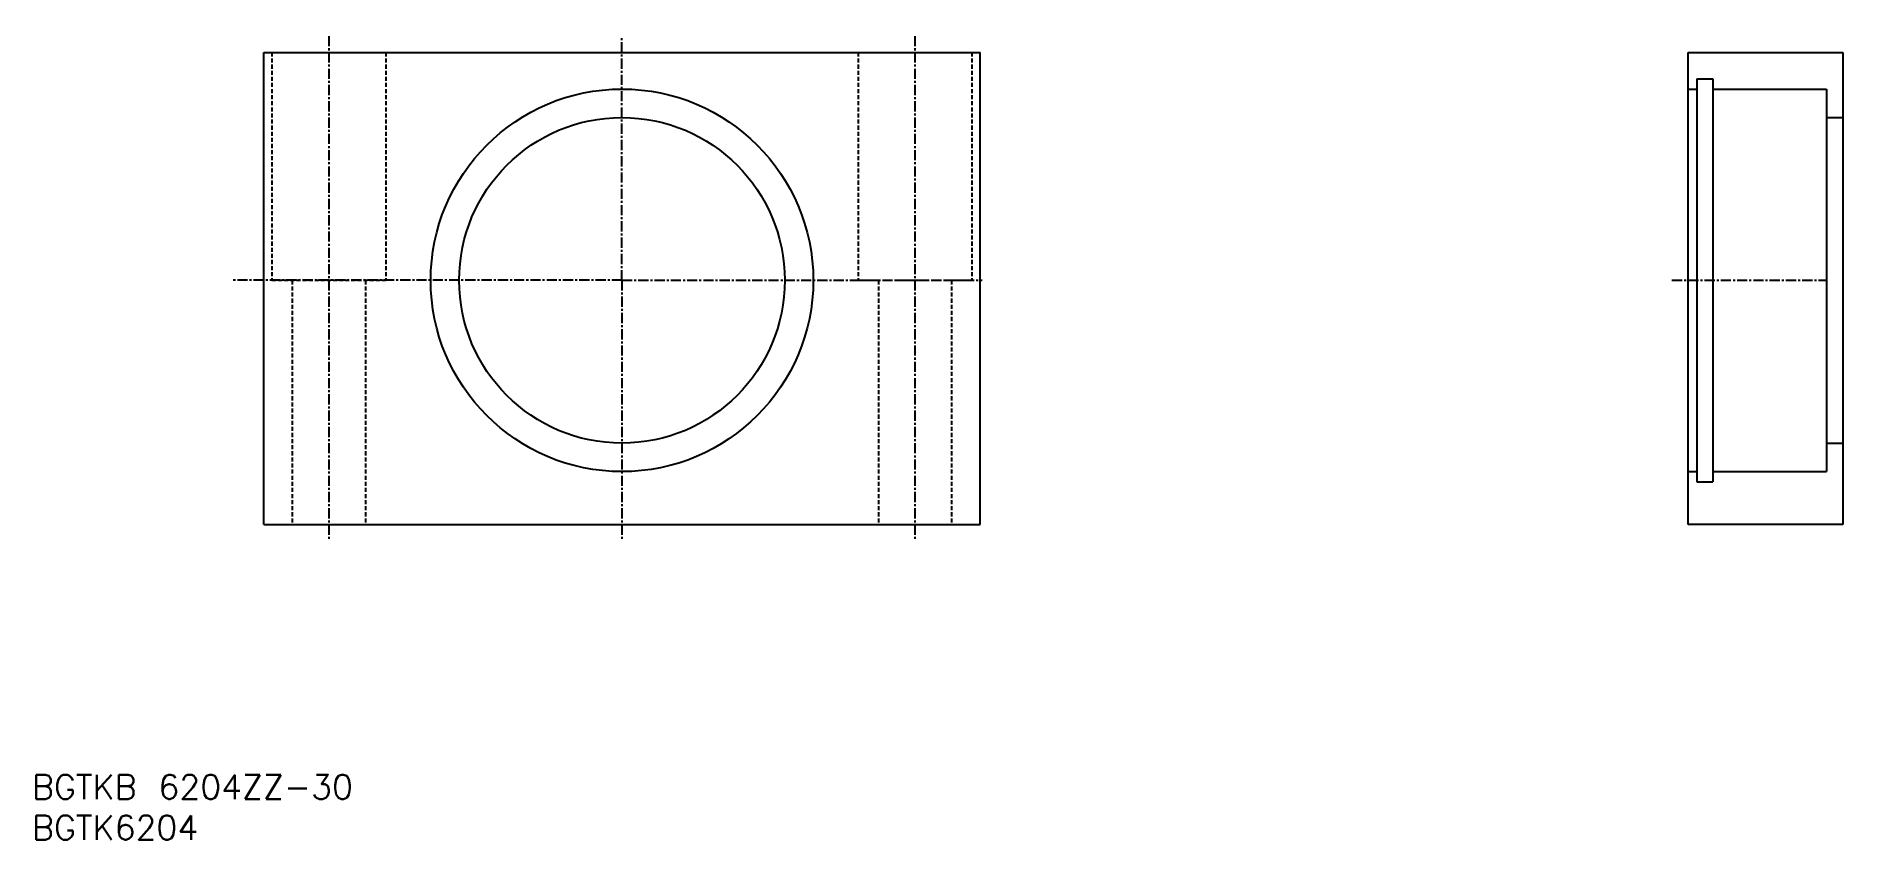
# Model space of a CAD drawing. Extents: x 45 to 267, y 37 to 136.
import ezdxf
from ezdxf.enums import TextEntityAlignment as Align

# ---------------------------------------------------------------- set-up
doc = ezdxf.new("R2010")
doc.units = 0
doc.linetypes.add('CENTER', pattern=[2, 1.25, -0.25, 0.25, -0.25])
doc.linetypes.add('DASHED', pattern=[0.75, 0.5, -0.25])
doc.layers.get('0').update_dxf_attribs({"linetype": 'CONTINUOUS'})
doc.layers.add('CENTER', color=1, linetype='CENTER')
doc.styles.get("Standard").update_dxf_attribs({"font": 'txt.shx', "bigfont": 'extfont.shx'})

msp = doc.modelspace()

# ---------------------------------------------------------------- linework, layer by layer
at = {"color": 7, "linetype": 'CONTINUOUS'}
for p, q in [((73.27, 76.03), (73.27, 134.03)), ((73.27, 134.03), (161.27, 134.03)), ((161.27, 76.03), (161.27, 134.03)), ((248.27, 76.03), (248.27, 134.03)), ((248.27, 134.03), (267.27, 134.03)), ((267.27, 134.03), (267.27, 76.03)), ((248.27, 129.53), (249.32, 129.53)), ((249.32, 130.78), (249.32, 81.28)), ((249.32, 130.78), (251.27, 130.78)), ((251.27, 130.78), (251.27, 81.28)), ((251.27, 129.53), (265.27, 129.53)), ((265.27, 129.53), (265.27, 82.53)), ((265.27, 126.03), (267.27, 126.03)), ((265.27, 86.03), (267.27, 86.03)), ((248.27, 82.53), (249.32, 82.53)), ((251.27, 82.53), (265.27, 82.53)), ((249.32, 81.28), (251.27, 81.28)), ((73.27, 76.03), (161.27, 76.03)), ((267.27, 76.03), (248.27, 76.03))]:
    msp.add_line(p, q, dxfattribs=at)
at = {"color": 3, "linetype": 'DASHED'}
for p, q in [((74.27, 134.03), (74.27, 106.03)), ((88.27, 134.03), (88.27, 106.03)), ((146.27, 134.03), (146.27, 106.03)), ((160.27, 134.03), (160.27, 106.03)), ((74.27, 106.03), (88.27, 106.03)), ((76.77, 106.03), (76.77, 76.03)), ((85.77, 106.03), (85.77, 76.03)), ((146.27, 106.03), (160.27, 106.03)), ((148.77, 106.03), (148.77, 76.03)), ((157.77, 106.03), (157.77, 76.03))]:
    msp.add_line(p, q, dxfattribs=at)
at = {"color": 7, "linetype": 'CONTINUOUS'}
for radius in [23.5, 20]:
    msp.add_circle((117.27, 106.03), radius, dxfattribs=at)
at = {"layer": 'CENTER', "color": 1, "linetype": 'CENTER'}
for p, q in [((81.27, 136.03), (81.27, 74.03)), ((117.27, 106.03), (117.27, 136.03)), ((153.27, 136.03), (153.27, 74.03)), ((117.27, 106.03), (69.31, 106.03)), ((117.27, 106.03), (117.27, 74.03)), ((117.27, 106.03), (161.52, 106.03)), ((246.27, 106.03), (265.27, 106.03))]:
    msp.add_line(p, q, dxfattribs=at)

# ---------------------------------------------------------------- texts
at = {"color": 7, "linetype": 'CONTINUOUS'}
for s, p in [('BGTKB 6204ZZ-30', (44.78, 43.8)), ('BGTK6204', (44.78, 38.8))]:
    msp.add_text(s, height=3, dxfattribs=at).set_placement(p, align=Align.MIDDLE_LEFT)

doc.saveas('drawing.dxf')
